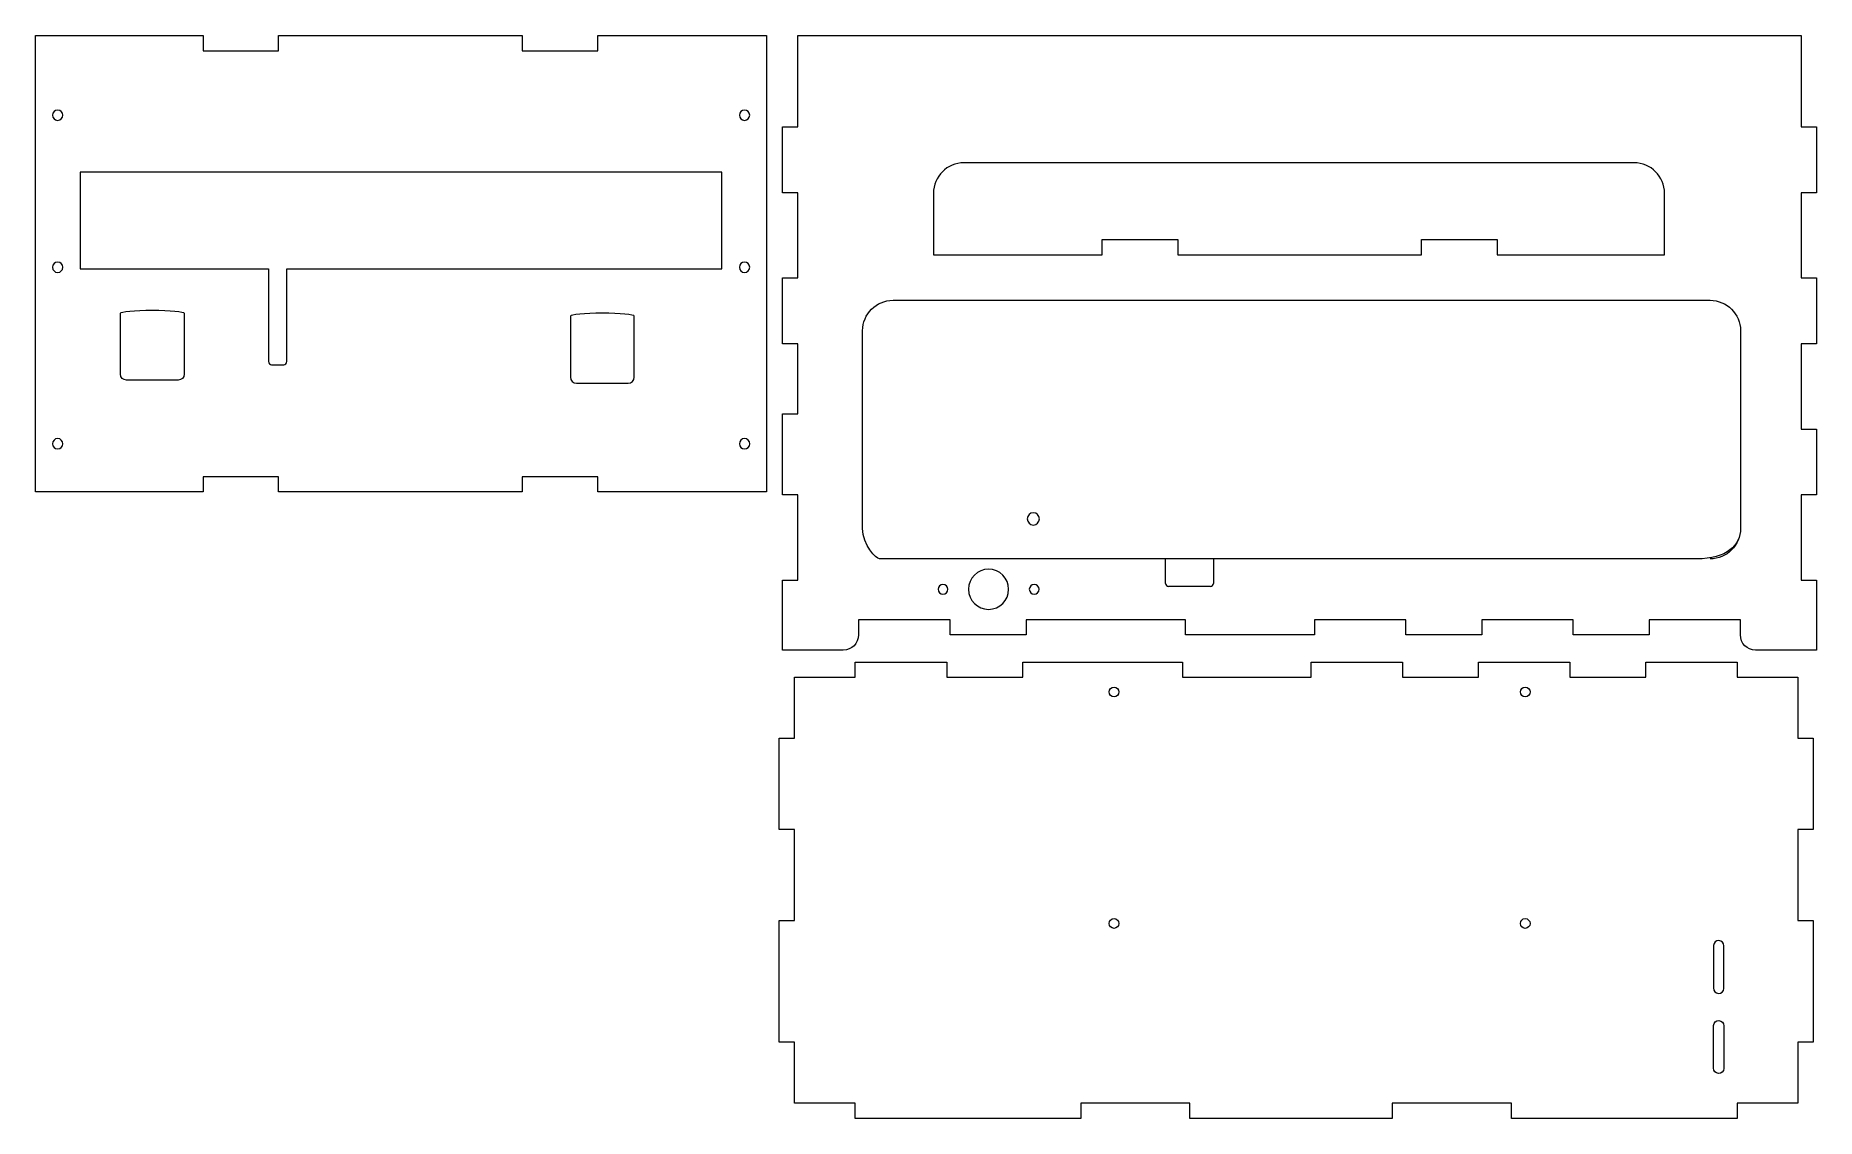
# Model space of a CAD drawing. Header units: inches. Extents: x 7 to 593, y -362 to -6.
import ezdxf

# ---------------------------------------------------------------- set-up
doc = ezdxf.new("R2010")
doc.units = ezdxf.units.IN
doc.header["$MEASUREMENT"] = 0
doc.layers.add('D_U+00E9coupe V5', color=7, linetype='Continuous')

msp = doc.modelspace()

# ---------------------------------------------------------------- linework, layer by layer
at = {"layer": 'D_U+00E9coupe V5', "color": 3, "lineweight": 5}
for points in [[(7.14, -155.69), (7.14, -5.69), (62.2, -5.69), (62.2, -10.69), (87.04, -10.69), (87.04, -5.69), (167.2, -5.69), (167.2, -10.69), (192.04, -10.69), (192.04, -5.69), (247.53, -5.69), (247.53, -155.69), (192.04, -155.69), (192.04, -150.69), (167.2, -150.69), (167.2, -155.69), (87.04, -155.69), (87.04, -150.69), (62.2, -150.69), (62.2, -155.69), (7.14, -155.69)], [(276.67, -211.61), (306.83, -211.61), (306.83, -216.61), (331.83, -216.61), (331.83, -211.61), (384.25, -211.61), (384.25, -216.61), (426.67, -216.61), (426.67, -211.61), (456.67, -211.61), (456.67, -216.61), (481.67, -216.61), (481.67, -211.61), (511.67, -211.61), (511.67, -216.61), (536.67, -216.61), (536.67, -211.61), (566.67, -211.61), (566.67, -216.61), (586.67, -216.61), (586.67, -236.61), (591.67, -236.61), (591.67, -266.61), (586.67, -266.61), (586.67, -296.61), (591.67, -296.61), (591.67, -336.61), (586.67, -336.61), (586.67, -356.61), (566.67, -356.61), (566.67, -361.61), (492.49, -361.61), (492.49, -356.61), (453.29, -356.61), (453.29, -361.61), (386.75, -361.61), (386.75, -356.61), (350.85, -356.61), (350.85, -361.61), (276.67, -361.61), (276.67, -356.61), (256.67, -356.61), (256.67, -336.61), (251.67, -336.61), (251.67, -296.61), (256.67, -296.61), (256.67, -266.61), (251.67, -266.61), (251.67, -236.61), (256.67, -236.61), (256.67, -216.61), (276.67, -216.61), (276.67, -211.61)]]:
    msp.add_lwpolyline(points, dxfattribs=at)
at = {"layer": 'D_U+00E9coupe V5', "color": 3, "lineweight": 9}
for points in [[(378.75, -185.75), (378.75, -177.69)], [(394.47, -177.69), (394.47, -185.75)], [(393.47, -186.75), (379.75, -186.75)]]:
    msp.add_lwpolyline(points, dxfattribs=at)
at = {"layer": 'D_U+00E9coupe V5', "color": 3, "lineweight": 5}
for points, knots in [([(257.76, -35.69), (257.76, -35.69), (252.76, -35.69), (252.76, -35.69), (252.76, -35.69), (252.76, -57.36), (252.76, -57.36), (252.76, -57.36), (257.76, -57.36), (257.76, -57.36), (257.76, -57.36), (257.76, -85.36), (257.76, -85.36), (257.76, -85.36), (252.76, -85.36), (252.76, -85.36), (252.76, -85.36), (252.76, -107.02), (252.76, -107.02), (252.76, -107.02), (257.76, -107.02), (257.76, -107.02), (257.76, -107.02), (257.76, -130.02), (257.76, -130.02), (257.76, -130.02), (252.76, -130.02), (252.76, -130.02), (252.76, -130.02), (252.76, -156.69), (252.76, -156.69), (252.76, -156.69), (257.76, -156.69), (257.76, -156.69), (257.76, -156.69), (257.76, -184.69), (257.76, -184.69), (257.76, -184.69), (252.76, -184.69), (252.76, -184.69), (252.76, -184.69), (252.76, -207.69), (252.76, -207.69), (252.76, -207.69), (272.76, -207.69), (272.76, -207.69), (275.52, -207.69), (277.76, -205.45), (277.76, -202.69), (277.76, -202.69), (277.76, -197.69), (277.76, -197.69), (277.76, -197.69), (307.92, -197.69), (307.92, -197.69), (307.92, -197.69), (307.92, -202.69), (307.92, -202.69), (307.92, -202.69), (332.92, -202.69), (332.92, -202.69), (332.92, -202.69), (332.92, -197.69), (332.92, -197.69), (332.92, -197.69), (385.34, -197.69), (385.34, -197.69), (385.34, -197.69), (385.34, -202.69), (385.34, -202.69), (385.34, -202.69), (427.76, -202.69), (427.76, -202.69), (427.76, -202.69), (427.76, -197.69), (427.76, -197.69), (427.76, -197.69), (457.76, -197.69), (457.76, -197.69), (457.76, -197.69), (457.76, -202.69), (457.76, -202.69), (457.76, -202.69), (482.76, -202.69), (482.76, -202.69), (482.76, -202.69), (482.76, -197.69), (482.76, -197.69), (482.76, -197.69), (512.76, -197.69), (512.76, -197.69), (512.76, -197.69), (512.76, -202.69), (512.76, -202.69), (512.76, -202.69), (537.76, -202.69), (537.76, -202.69), (537.76, -202.69), (537.76, -197.69), (537.76, -197.69), (537.76, -197.69), (567.76, -197.69), (567.76, -197.69), (567.76, -197.69), (567.76, -202.69), (567.76, -202.69), (567.76, -205.45), (570, -207.69), (572.76, -207.69), (572.76, -207.69), (592.76, -207.69), (592.76, -207.69), (592.76, -207.69), (592.76, -184.69), (592.76, -184.69), (592.76, -184.69), (587.76, -184.69), (587.76, -184.69), (587.76, -184.69), (587.76, -156.69), (587.76, -156.69), (587.76, -156.69), (592.76, -156.69), (592.76, -156.69), (592.76, -156.69), (592.76, -135.02), (592.76, -135.02), (592.76, -135.02), (587.76, -135.02), (587.76, -135.02), (587.76, -135.02), (587.76, -107.02), (587.76, -107.02), (587.76, -107.02), (592.76, -107.02), (592.76, -107.02), (592.76, -107.02), (592.76, -85.36), (592.76, -85.36), (592.76, -85.36), (587.76, -85.36), (587.76, -85.36), (587.76, -85.36), (587.76, -57.36), (587.76, -57.36), (587.76, -57.36), (592.76, -57.36), (592.76, -57.36), (592.76, -57.36), (592.76, -35.69), (592.76, -35.69), (592.76, -35.69), (587.76, -35.69), (587.76, -35.69), (587.76, -35.69), (587.76, -5.69), (587.76, -5.69), (587.76, -5.69), (257.76, -5.69), (257.76, -5.69), (257.76, -5.69), (257.76, -35.69), (257.76, -35.69)], [0, 0, 0, 0, 1, 1, 1, 2, 2, 2, 3, 3, 3, 4, 4, 4, 5, 5, 5, 6, 6, 6, 7, 7, 7, 8, 8, 8, 9, 9, 9, 10, 10, 10, 11, 11, 11, 12, 12, 12, 13, 13, 13, 14, 14, 14, 15, 15, 15, 16, 16, 16, 17, 17, 17, 18, 18, 18, 19, 19, 19, 20, 20, 20, 21, 21, 21, 22, 22, 22, 23, 23, 23, 24, 24, 24, 25, 25, 25, 26, 26, 26, 27, 27, 27, 28, 28, 28, 29, 29, 29, 30, 30, 30, 31, 31, 31, 32, 32, 32, 33, 33, 33, 34, 34, 34, 35, 35, 35, 36, 36, 36, 37, 37, 37, 38, 38, 38, 39, 39, 39, 40, 40, 40, 41, 41, 41, 42, 42, 42, 43, 43, 43, 44, 44, 44, 45, 45, 45, 46, 46, 46, 47, 47, 47, 48, 48, 48, 49, 49, 49, 50, 50, 50, 51, 51, 51, 52, 52, 52, 53, 53, 53, 54, 54, 54, 54]), ([(14.39, -33.55), (13.45, -33.55), (12.69, -32.79), (12.69, -31.85), (12.69, -30.91), (13.45, -30.15), (14.39, -30.15), (15.33, -30.15), (16.09, -30.91), (16.09, -31.85), (16.09, -32.79), (15.33, -33.55), (14.39, -33.55), (14.39, -33.55), (14.39, -33.55), (14.39, -33.55)], [0, 0, 0, 0, 1, 1, 1, 2, 2, 2, 3, 3, 3, 4, 4, 4, 5, 5, 5, 5]), ([(240.28, -33.55), (239.35, -33.55), (238.58, -32.79), (238.58, -31.85), (238.58, -30.91), (239.35, -30.15), (240.28, -30.15), (241.22, -30.15), (241.98, -30.91), (241.98, -31.85), (241.98, -32.79), (241.22, -33.55), (240.28, -33.55), (240.28, -33.55), (240.28, -33.55), (240.28, -33.55)], [0, 0, 0, 0, 1, 1, 1, 2, 2, 2, 3, 3, 3, 4, 4, 4, 5, 5, 5, 5]), ([(21.84, -50.55), (21.84, -50.55), (232.84, -50.55), (232.84, -50.55), (232.84, -50.55), (232.84, -82.3), (232.84, -82.3), (232.84, -82.3), (89.73, -82.3), (89.73, -82.3), (89.73, -82.3), (89.73, -112.86), (89.73, -112.86), (89.73, -113.41), (89.28, -113.86), (88.73, -113.86), (88.73, -113.86), (84.73, -113.86), (84.73, -113.86), (84.17, -113.86), (83.73, -113.41), (83.73, -112.86), (83.73, -112.86), (83.73, -82.3), (83.73, -82.3), (83.73, -82.3), (21.84, -82.3), (21.84, -82.3), (21.84, -82.3), (21.84, -50.55), (21.84, -50.55)], [0, 0, 0, 0, 1, 1, 1, 2, 2, 2, 3, 3, 3, 4, 4, 4, 5, 5, 5, 6, 6, 6, 7, 7, 7, 8, 8, 8, 9, 9, 9, 10, 10, 10, 10]), ([(357.92, -72.69), (357.92, -72.69), (357.92, -77.69), (357.92, -77.69), (357.92, -77.69), (302.42, -77.69), (302.42, -77.69), (302.42, -77.69), (302.42, -57.49), (302.42, -57.49), (302.42, -51.97), (306.9, -47.49), (312.42, -47.49), (312.42, -47.49), (532.82, -47.49), (532.82, -47.49), (538.35, -47.49), (542.82, -51.97), (542.82, -57.49), (542.82, -57.49), (542.82, -77.69), (542.82, -77.69), (542.82, -77.69), (487.76, -77.69), (487.76, -77.69), (487.76, -77.69), (487.76, -72.69), (487.76, -72.69), (487.76, -72.69), (462.92, -72.69), (462.92, -72.69), (462.92, -72.69), (462.92, -77.69), (462.92, -77.69), (462.92, -77.69), (382.76, -77.69), (382.76, -77.69), (382.76, -77.69), (382.76, -72.69), (382.76, -72.69), (382.76, -72.69), (357.92, -72.69), (357.92, -72.69)], [0, 0, 0, 0, 1, 1, 1, 2, 2, 2, 3, 3, 3, 4, 4, 4, 5, 5, 5, 6, 6, 6, 7, 7, 7, 8, 8, 8, 9, 9, 9, 10, 10, 10, 11, 11, 11, 12, 12, 12, 13, 13, 13, 14, 14, 14, 14]), ([(14.39, -80.15), (15.33, -80.15), (16.09, -80.91), (16.09, -81.85), (16.09, -82.79), (15.33, -83.55), (14.39, -83.55), (13.45, -83.55), (12.69, -82.79), (12.69, -81.85), (12.69, -80.91), (13.45, -80.15), (14.39, -80.15), (14.39, -80.15), (14.39, -80.15), (14.39, -80.15)], [0, 0, 0, 0, 1, 1, 1, 2, 2, 2, 3, 3, 3, 4, 4, 4, 5, 5, 5, 5]), ([(240.28, -80.15), (241.22, -80.15), (241.98, -80.91), (241.98, -81.85), (241.98, -82.79), (241.22, -83.55), (240.28, -83.55), (239.35, -83.55), (238.58, -82.79), (238.58, -81.85), (238.58, -80.91), (239.35, -80.15), (240.28, -80.15), (240.28, -80.15), (240.28, -80.15), (240.28, -80.15)], [0, 0, 0, 0, 1, 1, 1, 2, 2, 2, 3, 3, 3, 4, 4, 4, 5, 5, 5, 5]), ([(35.03, -96.93), (35.03, -96.93), (35.03, -116.93), (35.03, -116.93), (35.03, -118.04), (35.92, -118.93), (37.03, -118.93), (37.03, -118.93), (54.03, -118.93), (54.03, -118.93), (55.13, -118.93), (56.03, -118.04), (56.03, -116.93), (56.03, -116.93), (56.03, -96.93), (56.03, -96.93), (56.03, -96.38), (51.33, -95.93), (45.53, -95.93), (39.73, -95.93), (35.03, -96.38), (35.03, -96.93)], [0, 0, 0, 0, 1, 1, 1, 2, 2, 2, 3, 3, 3, 4, 4, 4, 5, 5, 5, 6, 6, 6, 7, 7, 7, 7]), ([(183.03, -97.93), (183.03, -97.38), (187.73, -96.93), (193.53, -96.93), (199.33, -96.93), (204.03, -97.38), (204.03, -97.93), (204.03, -97.93), (204.03, -117.93), (204.03, -117.93), (204.03, -119.04), (203.13, -119.93), (202.03, -119.93), (202.03, -119.93), (185.03, -119.93), (185.03, -119.93), (183.92, -119.93), (183.03, -119.04), (183.03, -117.93), (183.03, -117.93), (183.03, -97.93), (183.03, -97.93)], [0, 0, 0, 0, 1, 1, 1, 2, 2, 2, 3, 3, 3, 4, 4, 4, 5, 5, 5, 6, 6, 6, 7, 7, 7, 7]), ([(14.39, -141.55), (13.45, -141.55), (12.69, -140.79), (12.69, -139.85), (12.69, -138.91), (13.45, -138.15), (14.39, -138.15), (15.33, -138.15), (16.09, -138.91), (16.09, -139.85), (16.09, -140.79), (15.33, -141.55), (14.39, -141.55), (14.39, -141.55), (14.39, -141.55), (14.39, -141.55)], [0, 0, 0, 0, 1, 1, 1, 2, 2, 2, 3, 3, 3, 4, 4, 4, 5, 5, 5, 5]), ([(240.29, -138.15), (241.23, -138.15), (241.99, -138.91), (241.99, -139.85), (241.99, -140.79), (241.23, -141.55), (240.29, -141.55), (239.35, -141.55), (238.59, -140.79), (238.59, -139.85), (238.59, -138.91), (239.35, -138.15), (240.29, -138.15), (240.29, -138.15), (240.29, -138.15), (240.29, -138.15)], [0, 0, 0, 0, 1, 1, 1, 2, 2, 2, 3, 3, 3, 4, 4, 4, 5, 5, 5, 5]), ([(313.93, -187.69), (313.93, -184.04), (316.88, -181.09), (320.53, -181.09), (324.17, -181.09), (327.13, -184.04), (327.13, -187.69), (327.13, -191.33), (324.17, -194.29), (320.53, -194.29), (316.88, -194.29), (313.93, -191.33), (313.93, -187.69), (313.93, -187.69), (313.93, -187.69), (313.93, -187.69)], [0, 0, 0, 0, 1, 1, 1, 2, 2, 2, 3, 3, 3, 4, 4, 4, 5, 5, 5, 5]), ([(303.93, -187.69), (303.93, -186.8), (304.64, -186.09), (305.53, -186.09), (306.41, -186.09), (307.13, -186.8), (307.13, -187.69), (307.13, -188.57), (306.41, -189.29), (305.53, -189.29), (304.64, -189.29), (303.93, -188.57), (303.93, -187.69), (303.93, -187.69), (303.93, -187.69), (303.93, -187.69)], [0, 0, 0, 0, 1, 1, 1, 2, 2, 2, 3, 3, 3, 4, 4, 4, 5, 5, 5, 5]), ([(337.13, -187.69), (337.13, -188.57), (336.41, -189.29), (335.53, -189.29), (334.64, -189.29), (333.93, -188.57), (333.93, -187.69), (333.93, -186.8), (334.64, -186.09), (335.53, -186.09), (336.41, -186.09), (337.13, -186.8), (337.13, -187.69), (337.13, -187.69), (337.13, -187.69), (337.13, -187.69)], [0, 0, 0, 0, 1, 1, 1, 2, 2, 2, 3, 3, 3, 4, 4, 4, 5, 5, 5, 5]), ([(361.81, -223.04), (362.69, -223.04), (363.41, -222.33), (363.41, -221.44), (363.41, -220.56), (362.69, -219.84), (361.81, -219.84), (360.92, -219.84), (360.21, -220.56), (360.21, -221.44), (360.21, -222.33), (360.92, -223.04), (361.81, -223.04), (361.81, -223.04), (361.81, -223.04), (361.81, -223.04)], [0, 0, 0, 0, 1, 1, 1, 2, 2, 2, 3, 3, 3, 4, 4, 4, 5, 5, 5, 5]), ([(497.01, -223.04), (497.89, -223.04), (498.61, -222.33), (498.61, -221.44), (498.61, -220.56), (497.89, -219.84), (497.01, -219.84), (496.12, -219.84), (495.41, -220.56), (495.41, -221.44), (495.41, -222.33), (496.12, -223.04), (497.01, -223.04), (497.01, -223.04), (497.01, -223.04), (497.01, -223.04)], [0, 0, 0, 0, 1, 1, 1, 2, 2, 2, 3, 3, 3, 4, 4, 4, 5, 5, 5, 5]), ([(361.81, -299.14), (362.69, -299.14), (363.41, -298.43), (363.41, -297.54), (363.41, -296.66), (362.69, -295.94), (361.81, -295.94), (360.92, -295.94), (360.21, -296.66), (360.21, -297.54), (360.21, -298.43), (360.92, -299.14), (361.81, -299.14), (361.81, -299.14), (361.81, -299.14), (361.81, -299.14)], [0, 0, 0, 0, 1, 1, 1, 2, 2, 2, 3, 3, 3, 4, 4, 4, 5, 5, 5, 5]), ([(497.01, -299.14), (497.89, -299.14), (498.61, -298.43), (498.61, -297.54), (498.61, -296.66), (497.89, -295.94), (497.01, -295.94), (496.12, -295.94), (495.41, -296.66), (495.41, -297.54), (495.41, -298.43), (496.12, -299.14), (497.01, -299.14), (497.01, -299.14), (497.01, -299.14), (497.01, -299.14)], [0, 0, 0, 0, 1, 1, 1, 2, 2, 2, 3, 3, 3, 4, 4, 4, 5, 5, 5, 5]), ([(558.93, -318.75), (558.93, -318.75), (558.93, -304.93), (558.93, -304.93), (558.93, -304.87), (558.93, -304.81), (558.93, -304.75), (558.98, -303.81), (559.78, -303.09), (560.72, -303.14), (561.65, -303.19), (562.37, -303.99), (562.33, -304.93), (562.33, -304.93), (562.33, -318.75), (562.33, -318.75), (562.33, -318.81), (562.33, -318.87), (562.33, -318.93), (562.28, -319.87), (561.48, -320.59), (560.54, -320.54), (559.6, -320.49), (558.88, -319.69), (558.93, -318.75)], [0, 0, 0, 0, 1, 1, 1, 2, 2, 2, 3, 3, 3, 4, 4, 4, 5, 5, 5, 6, 6, 6, 7, 7, 7, 8, 8, 8, 8]), ([(558.93, -345.05), (558.88, -345.99), (559.6, -346.79), (560.54, -346.84), (561.48, -346.89), (562.28, -346.17), (562.33, -345.23), (562.33, -345.17), (562.33, -345.11), (562.33, -345.05), (562.33, -345.05), (562.33, -331.23), (562.33, -331.23), (562.37, -330.29), (561.65, -329.49), (560.72, -329.44), (559.78, -329.39), (558.98, -330.11), (558.93, -331.05), (558.93, -331.11), (558.93, -331.17), (558.93, -331.23), (558.93, -331.23), (558.93, -345.05), (558.93, -345.05)], [0, 0, 0, 0, 1, 1, 1, 2, 2, 2, 3, 3, 3, 4, 4, 4, 5, 5, 5, 6, 6, 6, 7, 7, 7, 8, 8, 8, 8])]:
    msp.add_open_spline(points, degree=3, knots=knots, dxfattribs=at)
at = {"layer": 'D_U+00E9coupe V5', "color": 3, "lineweight": 9}
for points, knots in [([(553.41, -177.69), (563.33, -177.69), (567.81, -173.21), (567.81, -167.69), (567.81, -167.69), (567.81, -102.69), (567.81, -102.69), (567.81, -97.17), (563.33, -92.69), (557.81, -92.69), (557.81, -92.69), (289.11, -92.69), (289.11, -92.69), (283.59, -92.69), (279.11, -97.17), (279.11, -102.69), (279.11, -102.69), (279.11, -167.69), (279.11, -167.69), (279.11, -173.21), (283.59, -177.69), (284.71, -177.69), (284.71, -177.69), (553.41, -177.69), (553.41, -177.69)], [0, 0, 0, 0, 1, 1, 1, 2, 2, 2, 3, 3, 3, 4, 4, 4, 5, 5, 5, 6, 6, 6, 7, 7, 7, 8, 8, 8, 8]), ([(333.24, -164.56), (333.24, -163.46), (334.14, -162.56), (335.24, -162.56), (336.35, -162.56), (337.24, -163.46), (337.24, -164.56), (337.24, -165.67), (336.35, -166.56), (335.24, -166.56), (334.14, -166.56), (333.24, -165.67), (333.24, -164.56), (333.24, -164.56), (333.24, -164.56), (333.24, -164.56)], [0, 0, 0, 0, 1, 1, 1, 2, 2, 2, 3, 3, 3, 4, 4, 4, 5, 5, 5, 5])]:
    msp.add_open_spline(points, degree=3, knots=knots, dxfattribs=at)
at = {"layer": 'D_U+00E9coupe V5', "color": 3, "lineweight": 5}
msp.add_open_spline([(567.81, -167.69), (567.81, -173.21), (563.33, -177.69), (557.81, -177.69)], degree=3, dxfattribs=at)
at = {"layer": 'D_U+00E9coupe V5', "color": 3, "lineweight": 9}
for points in [[(378.75, -185.75), (378.75, -186.3), (379.19, -186.75), (379.75, -186.75)], [(393.47, -186.75), (394.02, -186.75), (394.47, -186.3), (394.47, -185.75)]]:
    msp.add_open_spline(points, degree=3, dxfattribs=at)

doc.saveas('drawing.dxf')
